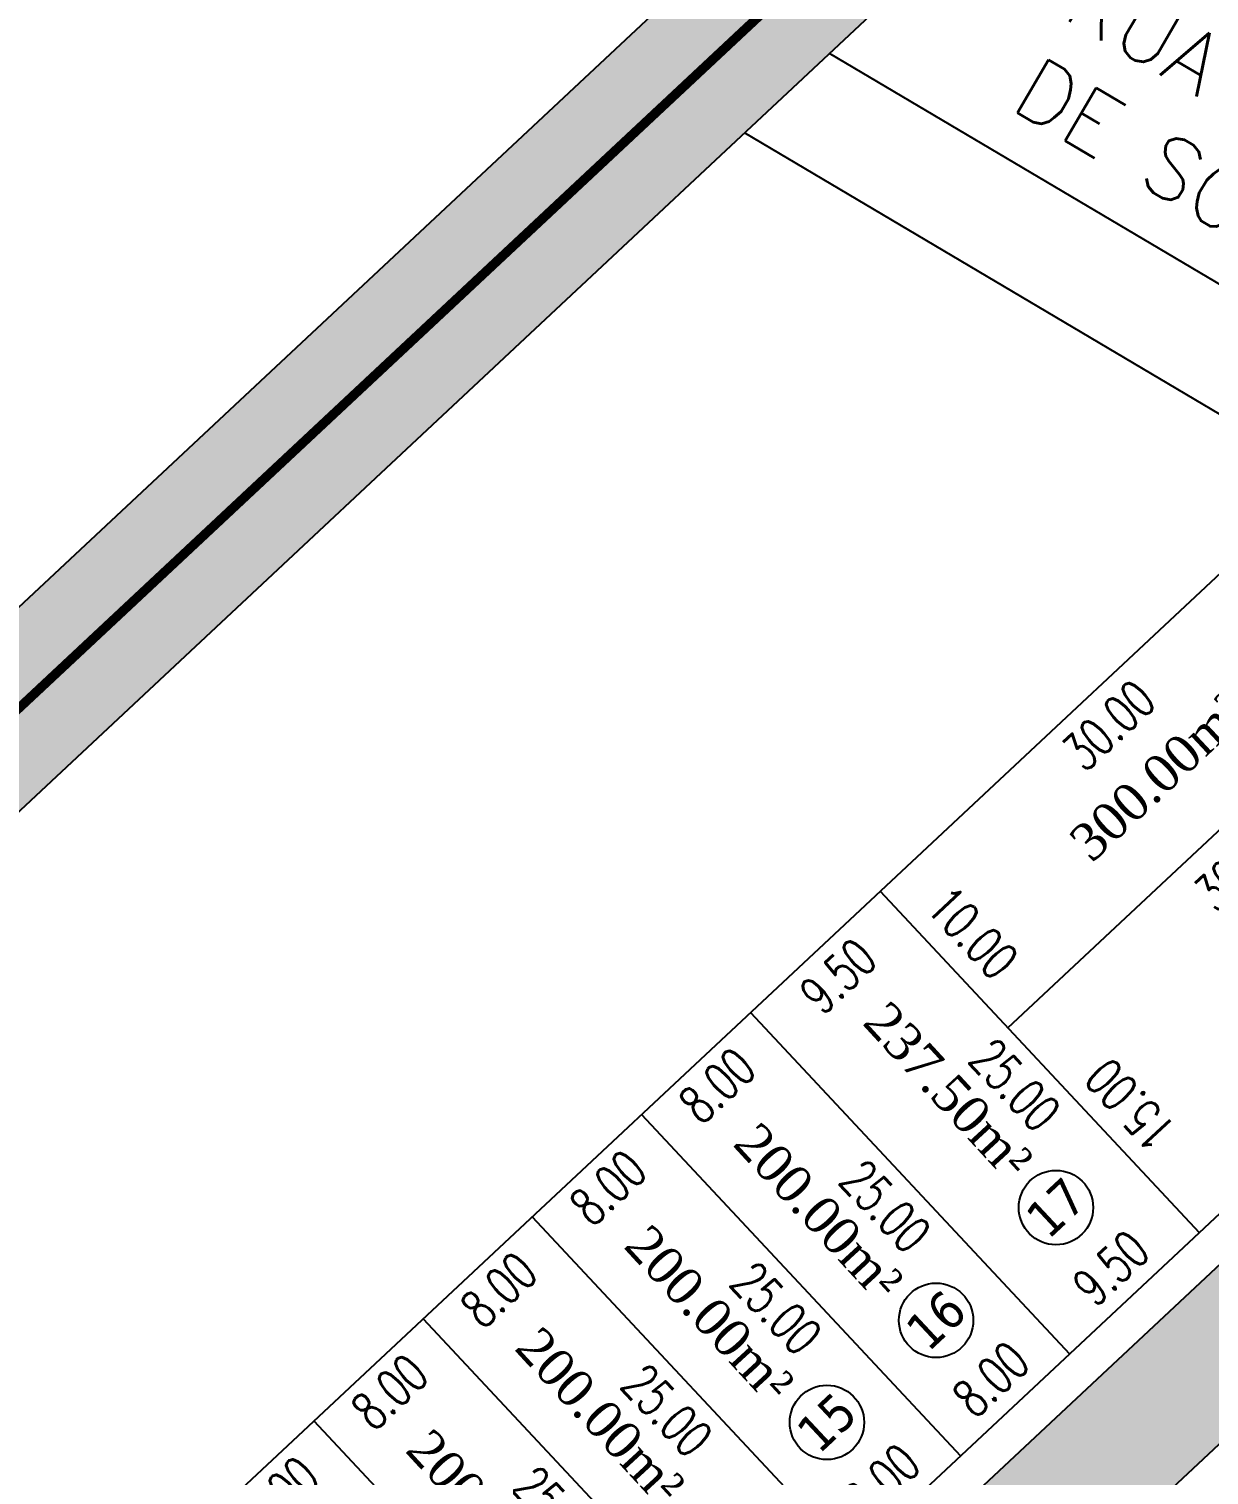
# Model space of a CAD drawing. Header units: metres. Extents: x 437145 to 438174, y 9614495 to 9615043.
# Drawn here: x 437337.3 to 437400.5, y 9614847.4 to 9614924.8 of the extents above; entities that cross this region are included whole.
import ezdxf

# ---------------------------------------------------------------- set-up
doc = ezdxf.new("R2010")
doc.units = ezdxf.units.M
doc.header["$PDMODE"] = 35
doc.header["$PDSIZE"] = 0.1
doc.linetypes.add('HIDDEN', pattern=[9.525, 6.35, -3.175])
for name, color, linetype in [('ADUTORA', 90, 'Continuous'), ('COTAS', 10, 'Continuous'), ('Layer3', 1, 'Continuous'), ('M_FIO', 32, 'Continuous'), ('ÁREA', 7, 'Continuous')]:
    doc.layers.add(name, color=color, linetype=linetype)
doc.styles.add('COTAS', font='romans.shx', dxfattribs={"width": 0.7})
doc.styles.add('symplex', font='simplex.shx', dxfattribs={"bigfont": 'bigfont.shx'})
doc.styles.add('tahoma', font='tahoma.ttf')
doc.styles.add('ÁREA', font='times.ttf', dxfattribs={"height": 2})
doc.dimstyles.new('C-75', dxfattribs={"dimtxt": 2, "dimasz": 0.2, "dimexe": 0, "dimexo": 0, "dimgap": 1, "dimtad": 0, "dimzin": 4, "dimdsep": 46, "dimtxsty": 'COTAS', "dimblk1": 'BOL-COT', "dimblk2": 'BOL-COT', "dimsah": 1, "dimcen": 0.1, "dimse1": 1, "dimse2": 1, "dimsd1": 1, "dimsd2": 1, "dimclrd": 8, "dimclre": 256, "dimaunit": 1, "dimadec": 3, "dimazin": 0, "dimtfac": 0.5, "dimtix": 1, "dimtmove": 0, "dimatfit": 3, "dimldrblk": 'BOL-COT', "dimfxl": 1, "dimtolj": 1, "dimtzin": 0, "dimarcsym": 0})

# ---------------------------------------------------------------- blocks, each defined once
blk = doc.blocks.new('*D13')
at = {"layer": 'Defpoints', "color": 0, "transparency": 16777216}
for p in [(2652.772, 1163.434), (2652.772, 1161.551), (2660.772, 1161.551)]:
    blk.add_point(p, dxfattribs=at)
at = {"layer": 'Layer3', "transparency": 16777216, "insert": (2656.772, 1163.434), "char_height": 2, "attachment_point": 5, "rotation": 0.00204, "style": 'COTAS'}
blk.add_mtext('\\A1;8.00', dxfattribs=at)
blk = doc.blocks.new('BOL-COT')
at = {"layer": 'COTAS'}
for p, q in [((-2, 0), (2, 0)), ((0, -3), (0, 3))]:
    blk.add_line(p, q, dxfattribs=at)
blk.add_circle((0, 0), 0.4, dxfattribs=at)
blk = doc.blocks.new('*D17')
at = {"layer": 'Defpoints', "color": 0, "transparency": 16777216}
for p in [(2660.772, 1163.393), (2660.772, 1161.551), (2670.272, 1161.551)]:
    blk.add_point(p, dxfattribs=at)
at = {"layer": 'Layer3', "transparency": 16777216, "insert": (2665.522, 1163.394), "char_height": 2, "attachment_point": 5, "rotation": 0.00204, "style": 'COTAS'}
blk.add_mtext('\\A1;9.50', dxfattribs=at)
blk = doc.blocks.new('*D41')
at = {"layer": 'Defpoints', "color": 0, "transparency": 16777216}
for p in [(2644.772, 1163.433), (2644.772, 1161.55), (2652.772, 1161.551)]:
    blk.add_point(p, dxfattribs=at)
at = {"layer": 'Layer3', "transparency": 16777216, "insert": (2648.772, 1163.434), "char_height": 2, "attachment_point": 5, "rotation": 0.00204, "style": 'COTAS'}
blk.add_mtext('\\A1;8.00', dxfattribs=at)
blk = doc.blocks.new('*D68')
at = {"layer": 'Defpoints', "color": 0, "transparency": 16777216}
for p in [(2670.269, 1186.553), (2668.461, 1161.553), (2670.27, 1161.553)]:
    blk.add_point(p, dxfattribs=at)
at = {"layer": 'Layer3', "transparency": 16777216, "insert": (2668.461, 1174.053), "char_height": 2, "attachment_point": 5, "rotation": 270.00204, "style": 'COTAS'}
blk.add_mtext('\\A1;25.00', dxfattribs=at)
blk = doc.blocks.new('*D69')
at = {"layer": 'Defpoints', "color": 0, "transparency": 16777216}
for p in [(2660.769, 1186.553), (2658.961, 1161.553), (2660.77, 1161.553)]:
    blk.add_point(p, dxfattribs=at)
at = {"layer": 'Layer3', "transparency": 16777216, "insert": (2658.961, 1174.053), "char_height": 2, "attachment_point": 5, "rotation": 270.00204, "style": 'COTAS'}
blk.add_mtext('\\A1;25.00', dxfattribs=at)
blk = doc.blocks.new('*D70')
at = {"layer": 'Defpoints', "color": 0, "transparency": 16777216}
for p in [(2652.769, 1186.553), (2650.961, 1161.553), (2652.77, 1161.553)]:
    blk.add_point(p, dxfattribs=at)
at = {"layer": 'Layer3', "transparency": 16777216, "insert": (2650.961, 1174.053), "char_height": 2, "attachment_point": 5, "rotation": 270.00204, "style": 'COTAS'}
blk.add_mtext('\\A1;25.00', dxfattribs=at)
blk = doc.blocks.new('*D71')
at = {"layer": 'Defpoints', "color": 0, "transparency": 16777216}
for p in [(2644.769, 1186.552), (2642.961, 1161.552), (2644.77, 1161.552)]:
    blk.add_point(p, dxfattribs=at)
at = {"layer": 'Layer3', "transparency": 16777216, "insert": (2642.961, 1174.052), "char_height": 2, "attachment_point": 5, "rotation": 270.00204, "style": 'COTAS'}
blk.add_mtext('\\A1;25.00', dxfattribs=at)
blk = doc.blocks.new('*D72')
at = {"layer": 'Defpoints', "color": 0, "transparency": 16777216}
for p in [(2636.769, 1186.552), (2634.961, 1161.552), (2636.77, 1161.552)]:
    blk.add_point(p, dxfattribs=at)
at = {"layer": 'Layer3', "transparency": 16777216, "insert": (2634.961, 1174.052), "char_height": 2, "attachment_point": 5, "rotation": 270.00204, "style": 'COTAS'}
blk.add_mtext('\\A1;25.00', dxfattribs=at)
blk = doc.blocks.new('*D73')
at = {"layer": 'Defpoints', "color": 0, "transparency": 16777216}
for p in [(2628.769, 1186.552), (2626.961, 1161.552), (2628.77, 1161.552)]:
    blk.add_point(p, dxfattribs=at)
at = {"layer": 'Layer3', "transparency": 16777216, "insert": (2626.961, 1174.052), "char_height": 2, "attachment_point": 5, "rotation": 270.00204, "style": 'COTAS'}
blk.add_mtext('\\A1;25.00', dxfattribs=at)
blk = doc.blocks.new('*D218')
at = {"layer": 'Defpoints', "color": 0, "transparency": 16777216}
for p in [(2660.771, 1186.551), (2670.271, 1186.551), (2670.271, 1184.781)]:
    blk.add_point(p, dxfattribs=at)
at = {"layer": 'Layer3', "transparency": 16777216, "insert": (2665.521, 1184.78), "char_height": 2, "attachment_point": 5, "rotation": 0.00204, "style": 'COTAS'}
blk.add_mtext('\\A1;9.50', dxfattribs=at)
blk = doc.blocks.new('*D219')
at = {"layer": 'Defpoints', "color": 0, "transparency": 16777216}
for p in [(2670.271, 1186.551), (2700.269, 1186.552), (2700.269, 1184.686)]:
    blk.add_point(p, dxfattribs=at)
at = {"layer": 'Layer3', "transparency": 16777216, "insert": (2685.27, 1184.685), "char_height": 2, "attachment_point": 5, "rotation": 0.00204, "style": 'COTAS'}
blk.add_mtext('\\A1;30.00', dxfattribs=at)
blk = doc.blocks.new('*D220')
at = {"layer": 'Defpoints', "color": 0, "transparency": 16777216}
for p in [(2670.272, 1176.553), (2700.27, 1176.557), (2700.271, 1174.356)]:
    blk.add_point(p, dxfattribs=at)
at = {"layer": 'Layer3', "transparency": 16777216, "insert": (2685.271, 1174.354), "char_height": 2, "attachment_point": 5, "rotation": 0.00769, "style": 'COTAS'}
blk.add_mtext('\\A1;30.00', dxfattribs=at)
blk = doc.blocks.new('*D221')
at = {"layer": 'Defpoints', "color": 0, "transparency": 16777216}
for p in [(2698.272, 1164.204), (2670.27, 1161.553), (2698.272, 1161.552)]:
    blk.add_point(p, dxfattribs=at)
at = {"layer": 'Layer3', "transparency": 16777216, "insert": (2684.271, 1164.204), "char_height": 2, "attachment_point": 5, "rotation": 359.99801, "style": 'COTAS'}
blk.add_mtext('\\A1;28.00', dxfattribs=at)
blk = doc.blocks.new('*D224')
at = {"layer": 'Defpoints', "color": 0, "transparency": 16777216}
for p in [(2670.269, 1186.553), (2670.272, 1176.553), (2672.365, 1176.554)]:
    blk.add_point(p, dxfattribs=at)
at = {"layer": 'Layer3', "transparency": 16777216, "insert": (2672.363, 1181.554), "char_height": 2, "attachment_point": 5, "rotation": 270.01614, "style": 'COTAS'}
blk.add_mtext('\\A1;10.00', dxfattribs=at)
blk = doc.blocks.new('*D225')
at = {"layer": 'Defpoints', "color": 0, "transparency": 16777216}
for p in [(2670.272, 1176.553), (2670.27, 1161.553), (2672.241, 1161.553)]:
    blk.add_point(p, dxfattribs=at)
at = {"layer": 'Layer3', "transparency": 16777216, "insert": (2672.242, 1169.053), "char_height": 2, "attachment_point": 5, "rotation": 89.99263, "style": 'COTAS'}
blk.add_mtext('\\A1;15.00', dxfattribs=at)
blk = doc.blocks.new('*D263')
at = {"layer": 'Defpoints', "color": 0, "transparency": 16777216}
for p in [(2620.771, 1186.55), (2628.769, 1186.55), (2628.769, 1184.919)]:
    blk.add_point(p, dxfattribs=at)
at = {"layer": 'Layer3', "transparency": 16777216, "insert": (2624.798, 1184.919), "char_height": 2, "attachment_point": 5, "rotation": 0.00204, "style": 'COTAS'}
blk.add_mtext('\\A1;8.00', dxfattribs=at)
blk = doc.blocks.new('*D264')
at = {"layer": 'Defpoints', "color": 0, "transparency": 16777216}
for p in [(2628.774, 1186.548), (2636.771, 1186.548), (2636.771, 1184.917)]:
    blk.add_point(p, dxfattribs=at)
at = {"layer": 'Layer3', "transparency": 16777216, "insert": (2632.8, 1184.917), "char_height": 2, "attachment_point": 5, "rotation": 0.00204, "style": 'COTAS'}
blk.add_mtext('\\A1;8.00', dxfattribs=at)
blk = doc.blocks.new('*D265')
at = {"layer": 'Defpoints', "color": 0, "transparency": 16777216}
for p in [(2636.774, 1186.548), (2644.771, 1186.548), (2644.771, 1184.918)]:
    blk.add_point(p, dxfattribs=at)
at = {"layer": 'Layer3', "transparency": 16777216, "insert": (2640.8, 1184.917), "char_height": 2, "attachment_point": 5, "rotation": 0.00204, "style": 'COTAS'}
blk.add_mtext('\\A1;8.00', dxfattribs=at)
blk = doc.blocks.new('*D266')
at = {"layer": 'Defpoints', "color": 0, "transparency": 16777216}
for p in [(2644.774, 1186.548), (2652.771, 1186.549), (2652.771, 1184.918)]:
    blk.add_point(p, dxfattribs=at)
at = {"layer": 'Layer3', "transparency": 16777216, "insert": (2648.8, 1184.918), "char_height": 2, "attachment_point": 5, "rotation": 0.00204, "style": 'COTAS'}
blk.add_mtext('\\A1;8.00', dxfattribs=at)
blk = doc.blocks.new('*D267')
at = {"layer": 'Defpoints', "color": 0, "transparency": 16777216}
for p in [(2652.774, 1186.549), (2660.771, 1186.549), (2660.771, 1184.918)]:
    blk.add_point(p, dxfattribs=at)
at = {"layer": 'Layer3', "transparency": 16777216, "insert": (2656.8, 1184.918), "char_height": 2, "attachment_point": 5, "rotation": 0.00204, "style": 'COTAS'}
blk.add_mtext('\\A1;8.00', dxfattribs=at)
blk = doc.blocks.new('atutu')
h = blk.add_hatch(color=252)
h.dxf.hatch_style = 1
h.paths.add_polyline_path([(2863.271, 1159.558), (2832.441, 1159.557), (2829.27, 1162.729), (2829.271, 1186.557), (2822.271, 1186.557), (2822.27, 1162.728), (2819.098, 1159.557), (2712.444, 1159.553), (2709.272, 1162.724), (2709.271, 1186.548), (2702.271, 1186.553), (2702.272, 1162.724), (2699.101, 1159.552), (2531.944, 1159.546), (2528.772, 1162.718), (2528.771, 1186.546), (2521.771, 1186.546), (2521.772, 1162.718), (2518.601, 1159.546), (2436.444, 1159.543), (2433.273, 1162.713), (2433.273, 1186.282), (2426.273, 1186.282), (2426.282, 928.758), (2433.282, 928.743), (2433.28, 991.384), (2436.439, 994.543), (2521.437, 994.546), (2521.437, 994.546), (2524.218, 994.546), (2531.218, 994.546), (2534.78, 994.547), (2534.769, 994.547), (2792.107, 994.556), (2795.278, 991.384), (2795.281, 928.756), (2802.281, 928.756), (2802.278, 991.395), (2805.439, 994.556), (2853.118, 994.558), (2856.278, 991.397), (2856.281, 928.758), (2863.271, 928.758)])
h.paths.add_polyline_path([(2612.273, 1149.378), (2612.278, 1004.721), (2609.106, 1001.549), (2561.45, 1001.548), (2558.278, 1004.719), (2558.273, 1149.376), (2561.444, 1152.548), (2609.101, 1152.549)], flags=16)
h.paths.add_polyline_path([(2619.273, 1149.378), (2622.444, 1152.55), (2670.101, 1152.551), (2673.273, 1149.38), (2673.278, 1004.723), (2670.106, 1001.551), (2622.45, 1001.55), (2619.278, 1004.721)], flags=16)
h.paths.add_polyline_path([(2551.273, 1149.376), (2551.278, 1004.719), (2548.106, 1001.547), (2500.45, 1001.545), (2497.278, 1004.717), (2497.273, 1149.374), (2500.444, 1152.545), (2548.101, 1152.547)], flags=16)
h.paths.add_polyline_path([(2680.273, 1149.38), (2683.444, 1152.552), (2731.101, 1152.554), (2734.273, 1149.382), (2734.278, 1004.725), (2731.106, 1001.554), (2683.45, 1001.552), (2680.278, 1004.723)], flags=16)
h.paths.add_polyline_path([(2490.273, 1149.373), (2490.278, 1004.717), (2487.106, 1001.545), (2436.452, 1001.543), (2433.279, 1004.716), (2433.274, 1149.373), (2436.444, 1152.543), (2487.101, 1152.545)], flags=16)
h.paths.add_polyline_path([(2741.273, 1149.382), (2744.444, 1152.554), (2792.101, 1152.556), (2795.273, 1149.384), (2795.278, 1004.727), (2792.106, 1001.556), (2744.45, 1001.554), (2741.278, 1004.725)], flags=16)
h.paths.add_polyline_path([(2802.273, 1149.384), (2805.444, 1152.556), (2853.101, 1152.558), (2856.273, 1149.386), (2856.278, 1004.73), (2853.106, 1001.558), (2805.45, 1001.556), (2802.278, 1004.728)], flags=16)
at = {"layer": 'Layer3', "ltscale": 5}
h = blk.add_hatch(dxfattribs=at)
h.set_pattern_fill('AR-SAND', color=49, scale=0.1)
h.set_pattern_definition([(37.5, (-475087.59496, -9591321.84182), (-0.006299335811, 0.1926823769013), [0, -0.152, 0, -0.17, 0, -0.1625]), (7.5, (-475087.59496, -9591321.84182), (0.176977670527, 0.282214606523), [0, -0.082, 0, -0.137, 0, -0.0525]), (327.5, (-475087.71796, -9591321.84182), (0.3114141861751, 0.0005659053537), [0, -0.05, 0, -0.18, 0, -0.235]), (317.5, (-475087.71796, -9591321.84182), (0.300612660457, 0.0877675564934), [0, -0.025, 0, -0.118, 0, -0.135])])
h.paths.add_polyline_path([(2864.466, 1229.158), (2384.965, 1229.158), (2384.965, 1225.23), (2864.466, 1225.158)])
h.paths.add_polyline_path([(2864.466, 1225.158), (2384.965, 1225.23), (2384.965, 1221.158), (2864.466, 1221.158)])
at = {"layer": 'Layer3', "color": 9}
for points in [[(2384.965, 1229.158), (2864.466, 1229.158)], [(2384.965, 1221.158), (2864.466, 1221.158)]]:
    blk.add_lwpolyline(points, dxfattribs=at)
at = {"layer": 'Layer3', "color": 40, "linetype": 'HIDDEN', "const_width": 0.5}
blk.add_lwpolyline([(2384.965, 1225.23), (2864.466, 1225.158)], dxfattribs=at)
at = {"layer": 'Layer3', "color": 0}
for points in [[(2702.797, 1186.553), (2480.954, 1186.545)], [(2628.771, 1186.55), (2628.772, 1161.55)], [(2636.771, 1186.55), (2636.772, 1161.55)], [(2644.771, 1186.55), (2644.772, 1161.55)], [(2652.771, 1186.551), (2652.772, 1161.551)], [(2660.771, 1186.551), (2660.772, 1161.551)], [(2670.271, 1186.551), (2670.272, 1161.551)], [(2670.272, 1176.553), (2700.27, 1176.552)], [(2698.272, 1161.552), (2532.772, 1161.546)]]:
    blk.add_lwpolyline(points, dxfattribs=at)
for centre in [(2648.775, 1167.741), (2656.775, 1167.741), (2665.58, 1167.767)]:
    blk.add_circle(centre, 1.991, dxfattribs=at)
at = {"layer": 'M_FIO'}
for points in [[(2702.797, 1186.553), (2692.661, 1221.158)], [(2709.025, 1186.553), (2698.891, 1221.158)], [(2699.101, 1159.552), (2531.944, 1159.546)], [(2699.101, 1159.552), (2531.944, 1159.546)], [(2622.444, 1152.55), (2670.101, 1152.551)], [(2622.444, 1152.55), (2670.101, 1152.551)]]:
    blk.add_lwpolyline(points, dxfattribs=at)
at = {"layer": 'ADUTORA', "color": 7, "style": 'symplex'}
for s, p in [('RUA BEY', (2709.271, 1214.158)), (' DE SOUSA', (2703.271, 1214.658))]:
    blk.add_text(s, height=3.2843, rotation=286.48593, dxfattribs=at).set_placement(p)
at = {"layer": 'Layer3', "color": 5, "char_height": 2, "attachment_point": 5, "rotation": 0.00204, "style": 'tahoma'}
for s, insert in [('\\A1;15', (2648.773, 1167.743)), ('\\A1;16', (2656.775, 1167.741)), ('\\A1;17', (2665.58, 1167.767))]:
    blk.add_mtext(s, dxfattribs=dict(at, insert=insert))
at = {"layer": 'ÁREA', "linetype": 'Continuous', "lineweight": -2, "extrusion": (-0.000658808, -0.026227, 0.999656), "style": 'ÁREA'}
for s, p in [('200.00m²', (2600.687, 1247.225, -37.246)), ('200.00m²', (2608.684, 1247.426, -37.251)), ('200.00m²', (2616.682, 1247.627, -37.257)), ('200.00m²', (2624.679, 1247.828, -37.262)), ('237.50m²', (2634.176, 1248.065, -37.268))]:
    blk.add_text(s, height=2, rotation=271, dxfattribs=at).set_placement(p)
at = {"layer": 'ÁREA', "linetype": 'Continuous', "lineweight": -2, "extrusion": (0.026231, -0.000465703, 0.999656), "style": 'ÁREA'}
blk.add_text('300.00m²', height=2, rotation=271, dxfattribs=at).set_placement((1227.274, -2657.38, 65.227))
at = {"layer": 'Layer3', "color": 0}
for base, p1, p2, picture, middle in [((2628.769, 1184.919), (2620.771, 1186.55), (2628.769, 1186.55), '*D263', (2624.798, 1184.919)), ((2636.771, 1184.917), (2628.774, 1186.548), (2636.771, 1186.548), '*D264', (2632.8, 1184.917)), ((2644.771, 1184.918), (2636.774, 1186.548), (2644.771, 1186.548), '*D265', (2640.8, 1184.917)), ((2652.771, 1184.918), (2644.774, 1186.548), (2652.771, 1186.549), '*D266', (2648.8, 1184.918)), ((2660.771, 1184.918), (2652.774, 1186.549), (2660.771, 1186.549), '*D267', (2656.8, 1184.918))]:
    dim = blk.add_linear_dim(base=base, p1=p1, p2=p2, angle=0.00204, dimstyle='C-75', dxfattribs=at)
    dim.commit()
    dim.dimension.update_dxf_attribs({"geometry": picture, "text_midpoint": middle, "dimtype": 129})
for p1, p2, distance, picture, middle in [((2628.769, 1186.552), (2628.77, 1161.552), -1.808, '*D73', (2626.961, 1174.052)), ((2636.769, 1186.552), (2636.77, 1161.552), -1.808, '*D72', (2634.961, 1174.052)), ((2644.769, 1186.552), (2644.77, 1161.552), -1.808, '*D71', (2642.961, 1174.052)), ((2652.769, 1186.553), (2652.77, 1161.553), -1.808, '*D70', (2650.961, 1174.053)), ((2660.769, 1186.553), (2660.77, 1161.553), -1.808, '*D69', (2658.961, 1174.053)), ((2660.771, 1186.551), (2670.271, 1186.551), -1.771, '*D218', (2665.521, 1184.78)), ((2670.269, 1186.553), (2670.27, 1161.553), -1.808, '*D68', (2668.461, 1174.053)), ((2670.269, 1186.553), (2670.272, 1176.553), 2.093, '*D224', (2672.363, 1181.554)), ((2670.271, 1186.551), (2700.269, 1186.552), -1.866, '*D219', (2685.27, 1184.685)), ((2670.272, 1176.553), (2670.27, 1161.553), 1.971, '*D225', (2672.242, 1169.053)), ((2670.272, 1176.553), (2700.27, 1176.557), -2.201, '*D220', (2685.271, 1174.354)), ((2670.27, 1161.553), (2698.272, 1161.552), 2.651, '*D221', (2684.271, 1164.204)), ((2652.772, 1161.551), (2644.772, 1161.55), -1.883, '*D41', (2648.772, 1163.434)), ((2660.772, 1161.551), (2652.772, 1161.551), -1.883, '*D13', (2656.772, 1163.434)), ((2670.272, 1161.551), (2660.772, 1161.551), -1.842, '*D17', (2665.522, 1163.394))]:
    dim = blk.add_aligned_dim(p1=p1, p2=p2, distance=distance, dimstyle='C-75', dxfattribs=at)
    dim.commit()
    dim.dimension.update_dxf_attribs({"geometry": picture, "text_midpoint": middle})

msp = doc.modelspace()

# ---------------------------------------------------------------- block references
at = {"rotation": 43.07140519794264}
msp.add_blockref('atutu', (436242.56989, 9612188.32106), dxfattribs=at)

doc.saveas('drawing.dxf')
